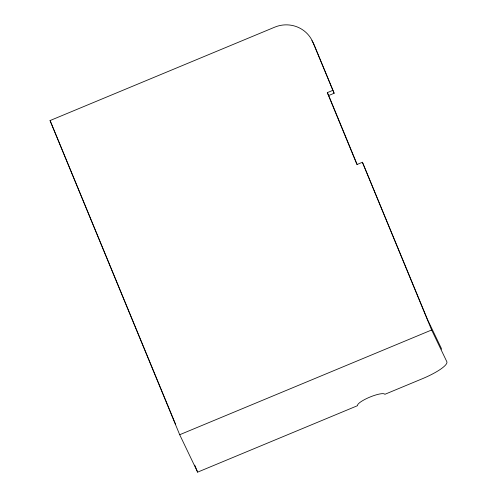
<?xml version="1.0" encoding="UTF-8"?>
<svg xmlns="http://www.w3.org/2000/svg" width="497" height="497" viewBox="0 0 497 497"><rect width="100%" height="100%" fill="white"/><g stroke="black" fill="none" stroke-linecap="round" stroke-linejoin="round"><path stroke-width="0.75" d="M327.306 92.641L356.97 164.526L362.419 162.258L431.638 329.989L446.809 361.654A29.503 6.374 -22.4 0 1 422.332 378.739L384.84 394.326A14.748 3.187 -22.4 0 0 369.843 397.109A14.748 3.187 -22.4 0 0 357.604 405.645L197.626 472.15L179.697 434.726L50.054 120.566L274.754 27.155A29.497 28.801 -25.6 0 1 312.98 42.456L334.133 93.256L328.685 95.523L327.306 92.641L332.754 90.379M179.697 434.726L431.638 329.989M362.419 162.258L427.526 319.559L441.317 348.347A29.503 6.374 -22.4 0 1 441.435 349.248M50.054 120.566L175.584 424.289M334.133 93.256L314.359 45.333A29.497 28.801 -25.6 0 0 311.874 40.636M328.685 95.523L357.175 164.557M194.737 465.142L197.626 472.15"/></g></svg>
